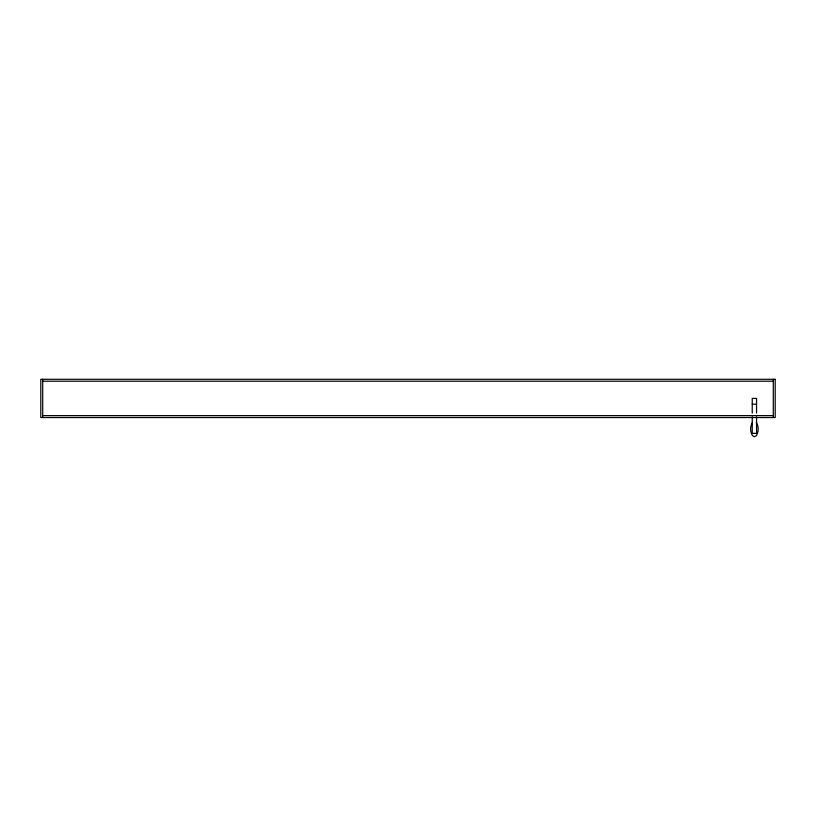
<?xml version="1.0" encoding="UTF-8"?>
<svg xmlns="http://www.w3.org/2000/svg" width="816" height="816" viewBox="0 0 816 816"><rect width="100%" height="100%" fill="white"/><g stroke="black" fill="none" stroke-linecap="round" stroke-linejoin="round"><path stroke-width="1.22" d="M752.485 422.433C749.986 426.37 749.986 431.756 752.485 435.683L754.402 436.713L756.31 435.683C758.809 431.756 758.809 426.37 756.31 422.433M42.718 381.205L773.282 381.205M752.24 404.175L756.554 404.175M42.718 415.63L773.282 415.63M773.282 379.287L773.282 417.537M756.554 413.059L756.554 398.412L752.24 398.412L752.24 413.059M756.554 416.864L756.554 433.367L752.24 433.367L752.24 416.864M42.718 379.287L42.718 417.537M775.2 379.287L40.8 379.287L40.8 417.537L775.2 417.537L775.2 379.287"/></g></svg>
